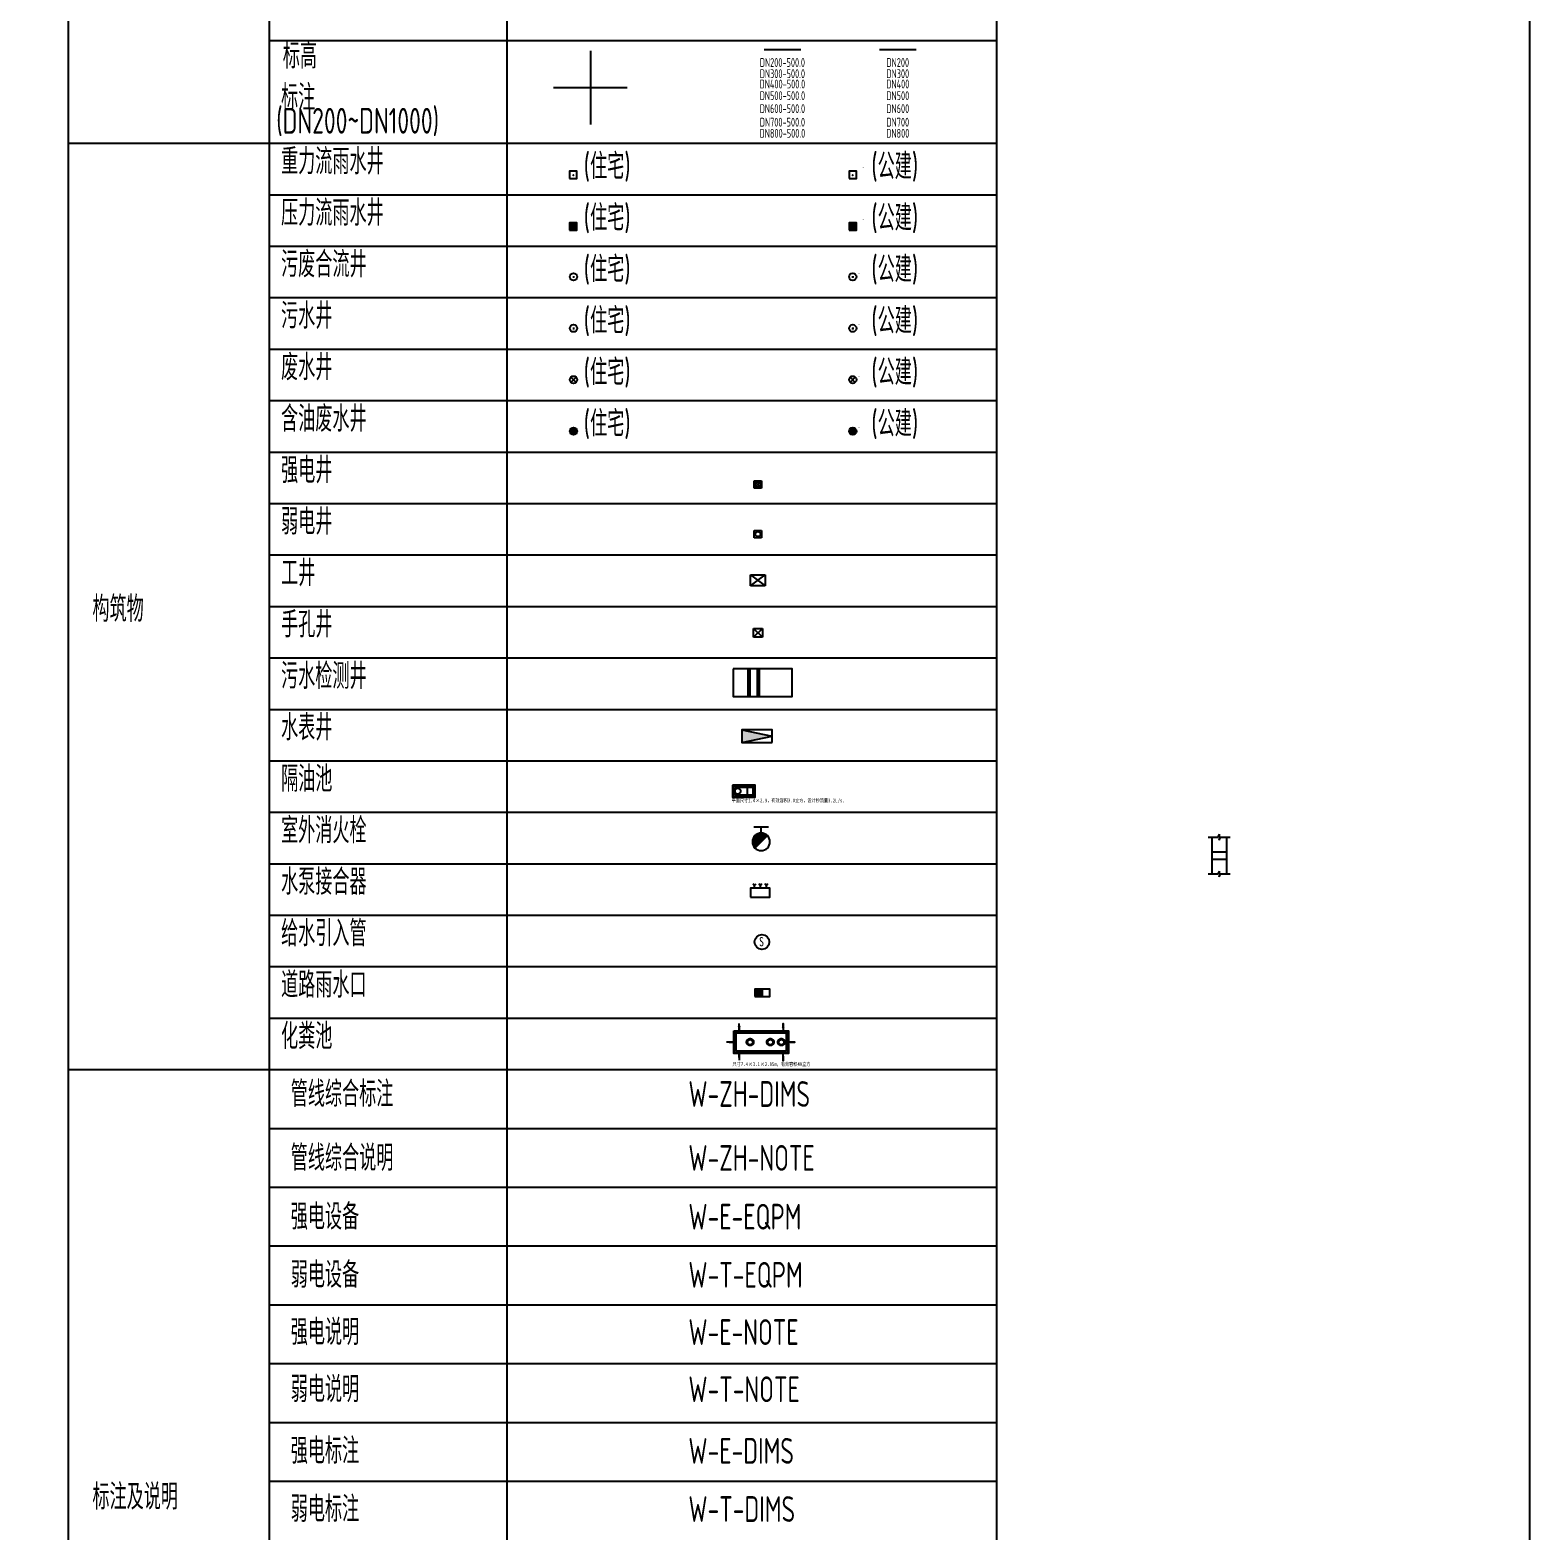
# Model space of a CAD drawing. Extents: x -84241 to 2571207, y -257021 to 1687411.
# Drawn here: x 112832 to 133243, y -16468 to 3950 of the extents above; entities that cross this region are included whole.
import ezdxf
from ezdxf.enums import TextEntityAlignment as Align

# ---------------------------------------------------------------- set-up
doc = ezdxf.new("R2010")
doc.units = 0
doc.header["$LTSCALE"] = 1000
doc.linetypes.add('CONTINOUS', pattern=[0])
doc.linetypes.add('DASH', pattern=[0.35, 0.25, -0.1])
doc.layers.get('0').update_dxf_attribs({"linetype": 'CONTINUOUS'})
doc.layers.get('Defpoints').update_dxf_attribs({"linetype": 'CONTINUOUS'})
for name, color, linetype in [('W-BUSH', 231, 'CONTINUOUS'), ('W-DRAI-EQPM', 50, 'CONTINUOUS'), ('W-DRAI-NOTE', 50, 'CONTINUOUS'), ('W-E-DIMS', 200, 'CONTINUOUS'), ('W-E-EQPM', 30, 'CONTINUOUS'), ('W-E-NOTE', 80, 'CONTINUOUS'), ('W-FRPT-HYDT', 140, 'CONTINUOUS'), ('W-FRPT-HYDT-EQPM', 60, 'CONTINUOUS'), ('W-FRPT-HYDT-PIPE', 1, 'CONTINUOUS'), ('W-gx-EN-note', 7, 'CONTINOUS'), ('W-gx-ET-note', 7, 'CONTINOUS'), ('W-NOTE', 40, 'CONTINUOUS'), ('W-RAIN-EQPM', 60, 'CONTINUOUS'), ('W-T-DIMS', 140, 'CONTINUOUS'), ('W-T-EQPM', 20, 'CONTINUOUS'), ('W-T-NOTE', 130, 'CONTINUOUS'), ('W-WSUP-EQPM', 40, 'CONTINUOUS'), ('W-WSUP-NOTE', 40, 'CONTINUOUS'), ('W-ZH-DIMS', 7, 'CONTINUOUS'), ('W-ZH-NOTE', 10, 'CONTINUOUS')]:
    doc.layers.add(name, color=color, linetype=linetype)
doc.styles.add('TH-STYLE1', font='STFANGSO.TTF', dxfattribs={"width": 0.8})
doc.styles.add('TH-STYLE3', font='tssdeng.shx', dxfattribs={"width": 0.7, "bigfont": 'tssdchn.shx'})
doc.styles.add('W-text', font='STFANGSO.TTF', dxfattribs={"width": 0.8})
doc.dimstyles.new('w-DN200', dxfattribs={"dimtxt": 1.2, "dimasz": 0.5, "dimexe": 0.5, "dimexo": 0.5, "dimgap": 0.05, "dimtad": 1, "dimdec": 1, "dimzin": 0, "dimdsep": 46, "dimtxsty": 'W-text', "dimblk": 'ARCHTICK', "dimcen": 0.09, "dimdle": 0.5, "dimse1": 1, "dimse2": 1, "dimsd1": 1, "dimsd2": 1, "dimclrd": 256, "dimclre": 256, "dimclrt": 256, "dimadec": 0, "dimazin": 0, "dimtfac": 1, "dimtdec": 1, "dimtmove": 2, "dimatfit": 2, "dimfxl": 0.5, "dimtolj": 1, "dimlwd": -1, "dimlwe": -1, "dimarcsym": 0})
doc.dimstyles.new('w-DN300', dxfattribs={"dimtxt": 1.2, "dimasz": 0.5, "dimexe": 0.5, "dimexo": 0.5, "dimgap": 0.05, "dimtad": 1, "dimdec": 1, "dimzin": 0, "dimdsep": 46, "dimtxsty": 'W-text', "dimblk": 'ARCHTICK', "dimcen": 0.09, "dimdle": 0.5, "dimse1": 1, "dimse2": 1, "dimsd1": 1, "dimsd2": 1, "dimclrd": 256, "dimclre": 256, "dimclrt": 256, "dimadec": 0, "dimazin": 0, "dimtfac": 1, "dimtdec": 1, "dimtmove": 2, "dimatfit": 2, "dimfxl": 0.5, "dimtolj": 1, "dimlwd": -1, "dimlwe": -1, "dimarcsym": 0})
doc.dimstyles.new('w-DN400', dxfattribs={"dimtxt": 1.2, "dimasz": 0.5, "dimexe": 0.5, "dimexo": 0.5, "dimgap": 0.05, "dimtad": 1, "dimdec": 1, "dimzin": 0, "dimdsep": 46, "dimtxsty": 'W-text', "dimblk": 'ARCHTICK', "dimcen": 0.09, "dimdle": 0.5, "dimse1": 1, "dimse2": 1, "dimsd1": 1, "dimsd2": 1, "dimclrd": 256, "dimclre": 256, "dimclrt": 256, "dimadec": 0, "dimazin": 0, "dimtfac": 1, "dimtdec": 1, "dimtmove": 2, "dimatfit": 2, "dimfxl": 0.5, "dimtolj": 1, "dimlwd": -1, "dimlwe": -1, "dimarcsym": 0})
doc.dimstyles.new('w-DN500', dxfattribs={"dimtxt": 1.2, "dimasz": 0.5, "dimexe": 0.5, "dimexo": 0.5, "dimgap": 0.05, "dimtad": 1, "dimdec": 1, "dimzin": 0, "dimdsep": 46, "dimtxsty": 'W-text', "dimblk": 'ARCHTICK', "dimcen": 0.09, "dimdle": 0.5, "dimse1": 1, "dimse2": 1, "dimsd1": 1, "dimsd2": 1, "dimclrd": 256, "dimclre": 256, "dimclrt": 256, "dimadec": 0, "dimazin": 0, "dimtfac": 1, "dimtdec": 1, "dimtmove": 2, "dimatfit": 2, "dimfxl": 0.5, "dimtolj": 1, "dimlwd": -1, "dimlwe": -1, "dimarcsym": 0})
doc.dimstyles.new('w-DN600', dxfattribs={"dimtxt": 1.2, "dimasz": 0.5, "dimexe": 0.5, "dimexo": 0.5, "dimgap": 0.05, "dimtad": 1, "dimdec": 1, "dimzin": 0, "dimdsep": 46, "dimtxsty": 'W-text', "dimblk": 'ARCHTICK', "dimcen": 0.09, "dimdle": 0.5, "dimse1": 1, "dimse2": 1, "dimsd1": 1, "dimsd2": 1, "dimclrd": 256, "dimclre": 256, "dimclrt": 256, "dimadec": 0, "dimazin": 0, "dimtfac": 1, "dimtdec": 1, "dimtmove": 2, "dimatfit": 2, "dimfxl": 0.5, "dimtolj": 1, "dimlwd": -1, "dimlwe": -1, "dimarcsym": 0})
doc.dimstyles.new('w-DN700', dxfattribs={"dimtxt": 1.2, "dimasz": 0.5, "dimexe": 0.5, "dimexo": 0.5, "dimgap": 0.05, "dimtad": 1, "dimdec": 1, "dimzin": 0, "dimdsep": 46, "dimtxsty": 'W-text', "dimblk": 'ARCHTICK', "dimcen": 0.09, "dimdle": 0.5, "dimse1": 1, "dimse2": 1, "dimsd1": 1, "dimsd2": 1, "dimclrd": 256, "dimclre": 256, "dimclrt": 256, "dimadec": 0, "dimazin": 0, "dimtfac": 1, "dimtdec": 1, "dimtmove": 2, "dimatfit": 2, "dimfxl": 0.5, "dimtolj": 1, "dimlwd": -1, "dimlwe": -1, "dimarcsym": 0})
doc.dimstyles.new('w-DN800', dxfattribs={"dimtxt": 1.2, "dimasz": 0.5, "dimexe": 0.5, "dimexo": 0.5, "dimgap": 0.05, "dimtad": 1, "dimdec": 1, "dimzin": 0, "dimdsep": 46, "dimtxsty": 'W-text', "dimblk": 'ARCHTICK', "dimcen": 0.09, "dimdle": 0.5, "dimse1": 1, "dimse2": 1, "dimsd1": 1, "dimsd2": 1, "dimclrd": 256, "dimclre": 256, "dimclrt": 256, "dimadec": 0, "dimazin": 0, "dimtfac": 1, "dimtdec": 1, "dimtmove": 2, "dimatfit": 2, "dimfxl": 0.5, "dimtolj": 1, "dimlwd": -1, "dimlwe": -1, "dimarcsym": 0})

# ---------------------------------------------------------------- blocks, each defined once
blk = doc.blocks.new('*U103')
at = {"layer": 'W-DRAI-NOTE'}
for p, q in [((0, 5), (0, 0)), ((-5, 0), (0, 0)), ((0, 0), (5, 0)), ((0, 0), (0, -5))]:
    blk.add_line(p, q, dxfattribs=at)
blk = doc.blocks.new('*D390')
at = {"layer": 'Defpoints', "color": 0, "transparency": 16777216}
for p in [(122820, 3683), (123320, 3683), (123320, 3606)]:
    blk.add_point(p, dxfattribs=at)
at = {"transparency": 16777216, "insert": (123070, 3508), "char_height": 120, "attachment_point": 5, "style": 'TH-STYLE3'}
blk.add_mtext('\\A1;DN200-500.0', dxfattribs=at)
blk = doc.blocks.new('_ArchTick')
at = {"color": 0, "linetype": 'ByBlock', "const_width": 0.4}
blk.add_lwpolyline([(-0.5, -0.5), (0.5, 0.5)], dxfattribs=at)
blk = doc.blocks.new('*D391')
at = {"layer": 'Defpoints', "color": 0, "transparency": 16777216}
for p in [(122820, 3606), (123320, 3606), (123320, 3529)]:
    blk.add_point(p, dxfattribs=at)
at = {"transparency": 16777216, "insert": (123070, 3356), "char_height": 120, "attachment_point": 5, "style": 'TH-STYLE3'}
blk.add_mtext('\\A1;DN300-500.0', dxfattribs=at)
blk = doc.blocks.new('*D392')
at = {"layer": 'Defpoints', "color": 0, "transparency": 16777216}
for p in [(122820, 3529), (123320, 3529), (123320, 3452)]:
    blk.add_point(p, dxfattribs=at)
at = {"transparency": 16777216, "insert": (123070, 3215), "char_height": 120, "attachment_point": 5, "style": 'TH-STYLE3'}
blk.add_mtext('\\A1;DN400-500.0', dxfattribs=at)
blk = doc.blocks.new('*D393')
at = {"layer": 'Defpoints', "color": 0, "transparency": 16777216}
for p in [(122820, 3452), (123320, 3452), (123320, 3375)]:
    blk.add_point(p, dxfattribs=at)
at = {"transparency": 16777216, "insert": (123070, 3057), "char_height": 120, "attachment_point": 5, "style": 'TH-STYLE3'}
blk.add_mtext('\\A1;DN500-500.0', dxfattribs=at)
blk = doc.blocks.new('*D394')
at = {"layer": 'Defpoints', "color": 0, "transparency": 16777216}
for p in [(122820, 3375), (123320, 3375), (123320, 3299)]:
    blk.add_point(p, dxfattribs=at)
at = {"transparency": 16777216, "insert": (123070, 2881), "char_height": 120, "attachment_point": 5, "style": 'TH-STYLE3'}
blk.add_mtext('\\A1;DN600-500.0', dxfattribs=at)
blk = doc.blocks.new('*D395')
at = {"layer": 'Defpoints', "color": 0, "transparency": 16777216}
for p in [(122820, 3299), (123320, 3299), (123320, 3222)]:
    blk.add_point(p, dxfattribs=at)
at = {"transparency": 16777216, "insert": (123070, 2696), "char_height": 120, "attachment_point": 5, "style": 'TH-STYLE3'}
blk.add_mtext('\\A1;DN700-500.0', dxfattribs=at)
blk = doc.blocks.new('*D396')
at = {"layer": 'Defpoints', "color": 0, "transparency": 16777216}
for p in [(122820, 3222), (123320, 3222), (123320, 3145)]:
    blk.add_point(p, dxfattribs=at)
at = {"transparency": 16777216, "insert": (123070, 2545), "char_height": 120, "attachment_point": 5, "style": 'TH-STYLE3'}
blk.add_mtext('\\A1;DN800-500.0', dxfattribs=at)
blk = doc.blocks.new('*U193')
at = {"layer": 'W-NOTE'}
blk.add_lwpolyline([(0, 0), (1074, 0), (1074, 821), (0, 821)], close=True, dxfattribs=at)
blk = doc.blocks.new('总图含油废水井')
h = blk.add_hatch(color=8)
edge = h.paths.add_edge_path()
edge.add_arc((0, 0.01), 0.5, 0, 360)
at = {"layer": 'Defpoints'}
for p, q in [((-0.1, 0), (0.1, 0)), ((0, 0.1), (0, -0.1))]:
    blk.add_line(p, q, dxfattribs=at)
at = {"layer": 'W-DRAI-EQPM'}
blk.add_circle((0, 0.01), 0.5, dxfattribs=at)
blk = doc.blocks.new('总图原有市政消火栓')
at = {"layer": 'W-FRPT-HYDT'}
h = blk.add_hatch(color=256, dxfattribs=at)
edge = h.paths.add_edge_path()
edge.add_ellipse((0, 0), major_axis=(0.849, 0.849), ratio=1, start_angle=360, end_angle=540)
edge.add_line((-0.85, -0.85), (0.85, 0.85))
for p, q in [((1, 2), (-1, 2)), ((0.85, 0.85), (-0.85, -0.85)), ((0.85, 0.85), (-0.85, -0.85)), ((0.85, 0.85), (-0.85, -0.85)), ((0.85, 0.85), (-0.85, -0.85)), ((0.85, 0.85), (-0.85, -0.85)), ((0, 0), (0, 2))]:
    blk.add_line(p, q, dxfattribs=at)
blk.add_ellipse((0, 0), major_axis=(0.849, 0.849), ratio=1, start_param=5.497787, end_param=11.780972, dxfattribs=at)
blk = doc.blocks.new('*U289')
for p, q in [((438, 581), (279, 422)), ((500, 360), (359, 501)), ((500, 360), (641, 501)), ((562, 581), (721, 422)), ((1238, 581), (1079, 422)), ((1300, 360), (1159, 501)), ((1300, 360), (1441, 501)), ((1362, 581), (1521, 422)), ((2038, 581), (1879, 422)), ((2100, 360), (1959, 501)), ((2100, 360), (2241, 501)), ((2162, 581), (2321, 422))]:
    blk.add_line(p, q)
blk.add_lwpolyline([(0, -1250), (2600, -1250), (2600, 0), (0, 0)], close=True)
at = {"layer": 'W-FRPT-HYDT-PIPE'}
for p, q in [((500, 360), (500, 0)), ((1300, 360), (1300, 0)), ((2100, 360), (2100, 0))]:
    blk.add_line(p, q, dxfattribs=at)
blk = doc.blocks.new('*U208')
at = {"layer": 'W-WSUP-NOTE'}
blk.add_circle((0, 0), 1, dxfattribs=at)
at = {"layer": 'W-NOTE', "style": 'TH-STYLE1', "width": 0.8}
blk.add_text('S', height=1.25, dxfattribs=at).set_placement((-0.4, -0.58))
blk = doc.blocks.new('总图道路雨水口')
at = {"layer": 'W-RAIN-EQPM'}
blk.add_hatch(color=256, dxfattribs=at).paths.add_polyline_path([(-1, -1), (0, -1), (0, 0), (-1, 0)])
blk.add_line((0, 0), (0, -1), dxfattribs=at)
blk.add_lwpolyline([(-1, -1), (1, -1), (1, 0), (-1, 0)], close=True, dxfattribs=at)
blk = doc.blocks.new('*U105')
at = {"color": 9, "linetype": 'DASH', "ltscale": 0.2}
blk.add_lwpolyline([(0.3, 1.25), (7.1, 1.25), (7.1, -1.25), (0.3, -1.25)], close=True, dxfattribs=at)
for centre in [(2.2, 0), (4.95, 0), (6.45, 0)]:
    blk.add_circle(centre, 0.48, dxfattribs=at)
at = {"ltscale": 0.5}
for centre in [(2.2, 0), (4.95, 0), (6.45, 0)]:
    blk.add_circle(centre, 0.35, dxfattribs=at)
at = {"layer": 'Defpoints'}
for points in [[(0.7, 2.05), (0.65, 2.15), (0.75, 2.15), (0.7, 2.05), (0.7, 1.55), (0.7, 2.55)], [(6.7, 2.05), (6.75, 1.95), (6.65, 1.95), (6.7, 2.05), (6.7, 2.55), (6.7, 1.55)], [(-0.5, 0), (-0.6, -0.05), (-0.6, 0.05), (-0.5, 0), (0, 0), (-1, 0)], [(7.8, 0), (7.7, -0.05), (7.7, 0.05), (7.8, 0), (8.3, 0), (7.3, 0)], [(0.7, -1.95), (0.65, -2.05), (0.75, -2.05), (0.7, -1.95), (0.7, -1.45), (0.7, -2.45)], [(6.7, -2.05), (6.75, -1.95), (6.65, -1.95), (6.7, -2.05), (6.7, -2.55), (6.7, -1.55)]]:
    blk.add_lwpolyline(points, dxfattribs=at)
blk.add_lwpolyline([(0, 1.55), (7.4, 1.55), (7.4, -1.55), (0, -1.55)], close=True, dxfattribs=at)
at = {"layer": 'W-DRAI-EQPM', "color": 10}
blk.add_lwpolyline([(0.1, 1.45), (7.3, 1.45), (7.3, -1.45), (0.1, -1.45)], close=True, dxfattribs=at)
at = {"layer": 'Defpoints', "style": 'TH-STYLE1', "width": 0.8}
blk.add_text('尺寸7.4×3.1×2.85m，有效容积40立方', height=0.5, dxfattribs=at).set_placement((-0.19, -3), align=Align.MIDDLE_LEFT)
blk = doc.blocks.new('*U107')
at = {"color": 9, "linetype": 'DASH', "ltscale": 0.2}
blk.add_line((1.9, 0.5), (1.9, -0.5), dxfattribs=at)
at = {"color": 1}
blk.add_lwpolyline([(0, 0.7), (0, -0.7), (2.9, -0.7), (2.9, 0.7)], close=True, dxfattribs=at)
at = {"color": 9, "linetype": 'DASH', "ltscale": 0.2}
blk.add_lwpolyline([(0.2, 0.5), (0.2, -0.5), (2.7, -0.5), (2.7, 0.5)], close=True, dxfattribs=at)
blk.add_circle((0.6, 0), 0.4, dxfattribs=at)
at = {"layer": 'Defpoints'}
blk.add_lwpolyline([(-0.1, 0.8), (-0.1, -0.8), (3, -0.8), (3, 0.8)], close=True, dxfattribs=at)
at = {"layer": 'Defpoints', "style": 'TH-STYLE1', "width": 0.8}
blk.add_text('平面尺寸1.4×2.9，有效容积3.0立方，设计秒流量3.2L/s.', height=0.5, dxfattribs=at).set_placement((-0.21, -1.26), align=Align.MIDDLE_LEFT)
blk = doc.blocks.new('总图污水井')
at = {"layer": 'Defpoints'}
for p, q in [((-0.1, 0), (0.1, 0)), ((0, 0.1), (0, -0.1))]:
    blk.add_line(p, q, dxfattribs=at)
at = {"layer": 'W-DRAI-EQPM'}
blk.add_circle((0, 0.01), 0.5, dxfattribs=at)
blk = doc.blocks.new('总图重力流雨水井')
at = {"layer": 'Defpoints'}
for p, q in [((-0.07, -0.07), (0.07, 0.07)), ((-0.07, 0.07), (0.07, -0.07))]:
    blk.add_line(p, q, dxfattribs=at)
at = {"layer": 'W-RAIN-EQPM'}
blk.add_lwpolyline([(-0.5, -0.5), (0.5, -0.5), (0.5, 0.5), (-0.5, 0.5)], close=True, dxfattribs=at)
blk = doc.blocks.new('*U201')
at = {"layer": 'Defpoints'}
for p, q in [((-0.07, -0.07), (0.07, 0.07)), ((-0.07, 0.07), (0.07, -0.07))]:
    blk.add_line(p, q, dxfattribs=at)
at = {"layer": 'W-RAIN-EQPM'}
blk.add_lwpolyline([(-0.5, -0.5), (0.5, -0.5), (0.5, 0.5), (-0.5, 0.5)], close=True, dxfattribs=at)
blk = doc.blocks.new('总体重力流雨水井')
at = {"layer": 'W-RAIN-EQPM', "xscale": 100, "yscale": 100, "zscale": 100}
blk.add_blockref('*U201', (0, 0), dxfattribs=at)
at = {"layer": 'Defpoints', "style": 'TH-STYLE1', "width": 0.7}
blk.add_attdef('-', (79, 28), '', height=50, dxfattribs=at)
blk = doc.blocks.new('*U199')
h = blk.add_hatch(color=8)
h.paths.add_polyline_path([(-50, -50), (50, -50), (50, 50), (-50, 50)])
edge = h.paths.add_edge_path(flags=16)
edge.add_line((-7, -7), (7, 7))
at = {"layer": 'W-RAIN-EQPM', "xscale": 100, "yscale": 100, "zscale": 100}
blk.add_blockref('*U201', (0, 0), dxfattribs=at)
at = {"layer": 'Defpoints', "style": 'TH-STYLE1', "width": 0.7}
blk.add_attdef('-', (79, 28), '', height=50, dxfattribs=at)
blk = doc.blocks.new('总图压力流雨水井')
blk.add_hatch(color=8).paths.add_polyline_path([(-0.5, -0.5), (0.5, -0.5), (0.5, 0.5), (-0.5, 0.5)])
at = {"layer": 'Defpoints'}
for p, q in [((-0.07, -0.07), (0.07, 0.07)), ((-0.07, 0.07), (0.07, -0.07))]:
    blk.add_line(p, q, dxfattribs=at)
at = {"layer": 'W-RAIN-EQPM'}
blk.add_lwpolyline([(-0.5, -0.5), (0.5, -0.5), (0.5, 0.5), (-0.5, 0.5)], close=True, dxfattribs=at)
blk = doc.blocks.new('总图污废合流井')
at = {"layer": 'Defpoints'}
for p, q in [((-0.1, 0), (0.1, 0)), ((0, 0.1), (0, -0.1))]:
    blk.add_line(p, q, dxfattribs=at)
at = {"layer": 'W-DRAI-EQPM'}
blk.add_circle((0, 0.01), 0.5, dxfattribs=at)
blk = doc.blocks.new('总图废水井')
at = {"layer": 'Defpoints'}
for p, q in [((-0.1, 0), (0.1, 0)), ((0, 0.1), (0, -0.1))]:
    blk.add_line(p, q, dxfattribs=at)
at = {"layer": 'W-DRAI-EQPM'}
for p, q in [((-0.36, 0.36), (0.35, -0.35)), ((0.35, 0.35), (-0.35, -0.35))]:
    blk.add_line(p, q, dxfattribs=at)
blk.add_circle((0, 0.01), 0.5, dxfattribs=at)
blk = doc.blocks.new('总体含油废水井')
h = blk.add_hatch(color=8)
edge = h.paths.add_edge_path()
edge.add_arc((0, 1), 50, 0, 360)
edge = h.paths.add_edge_path(flags=16)
edge.add_line((-10, 0), (10, 0))
edge = h.paths.add_edge_path(flags=16)
edge.add_line((0, 10), (0, -10))
at = {"layer": 'W-DRAI-EQPM', "xscale": 100, "yscale": 100, "zscale": 100}
blk.add_blockref('总图污水井', (0, 0), dxfattribs=at)
at = {"layer": 'Defpoints', "style": 'TH-STYLE1', "width": 0.7}
blk.add_attdef('1', (72, 32), '', height=50, dxfattribs=at)
blk = doc.blocks.new('总体污废合流井')
at = {"layer": 'W-DRAI-EQPM', "xscale": 100, "yscale": 100, "zscale": 100}
blk.add_blockref('总图污水井', (0, 0), dxfattribs=at)
at = {"layer": 'Defpoints', "style": 'TH-STYLE1', "width": 0.7}
blk.add_attdef('-', (72, 32), '', height=50, dxfattribs=at)
blk = doc.blocks.new('总体污水井')
at = {"layer": 'W-DRAI-EQPM', "xscale": 100, "yscale": 100, "zscale": 100}
blk.add_blockref('总图污水井', (0, 0), dxfattribs=at)
at = {"layer": 'Defpoints', "style": 'TH-STYLE1', "width": 0.7}
blk.add_attdef('1', (72, 32), '', height=50, dxfattribs=at)
blk = doc.blocks.new('总体废水井')
at = {"layer": 'W-DRAI-EQPM'}
for p, q in [((35, -35), (-35, 35)), ((-35, -35), (35, 35))]:
    blk.add_line(p, q, dxfattribs=at)
at = {"layer": 'W-DRAI-EQPM', "xscale": 100, "yscale": 100, "zscale": 100}
blk.add_blockref('总图污水井', (0, 0), dxfattribs=at)
at = {"layer": 'Defpoints', "style": 'TH-STYLE1', "width": 0.7}
blk.add_attdef('1', (72, 31), '', height=50, dxfattribs=at)
blk = doc.blocks.new('*U196')
for p, q in [((-0.5, -0.5), (0.5, 0.5)), ((-0.5, 0.5), (0.5, -0.5)), ((-0.5, 0.5), (0.5, 0.5)), ((-0.5, -0.5), (-0.5, 0.5)), ((0.5, 0.5), (0.5, -0.5)), ((0.5, -0.5), (-0.5, -0.5))]:
    blk.add_line(p, q)
blk.add_circle((0, 0), 0.35)
blk = doc.blocks.new('弱电井')
for p, q in [((-0.5, 0.5), (0.5, 0.5)), ((-0.5, -0.5), (-0.5, 0.5)), ((0.5, 0.5), (0.5, -0.5)), ((0.5, -0.5), (-0.5, -0.5))]:
    blk.add_line(p, q)
blk.add_circle((0, 0), 0.35)
blk = doc.blocks.new('工井')
for p, q in [((-1735, -66036), (-1535, -65886)), ((-1735, -65886), (-1535, -66036)), ((-1735, -65886), (-1535, -65886)), ((-1735, -66036), (-1735, -65886)), ((-1535, -65886), (-1535, -66036)), ((-1535, -66036), (-1735, -66036))]:
    blk.add_line(p, q)
blk = doc.blocks.new('手孔井')
for p, q in [((-1685, -66736), (-1565, -66616)), ((-1685, -66616), (-1565, -66736)), ((-1685, -66616), (-1565, -66616)), ((-1685, -66736), (-1685, -66616)), ((-1565, -66736), (-1685, -66736)), ((-1565, -66616), (-1565, -66736))]:
    blk.add_line(p, q)
blk = doc.blocks.new('水表井')
blk.add_hatch(color=256).paths.add_polyline_path([(0, 85), (0, -85), (410, 0)])
for p in [(0, 85), (0, -85)]:
    blk.add_line(p, (410, 0))
blk.add_lwpolyline([(410, -85), (410, 85), (0, 85), (0, -85)], close=True)
blk = doc.blocks.new('*D397')
at = {"layer": 'Defpoints', "color": 0, "transparency": 16777216}
for p in [(124390, 3683), (124890, 3683), (124890, 3606)]:
    blk.add_point(p, dxfattribs=at)
at = {"transparency": 16777216, "insert": (124640, 3508), "char_height": 120, "attachment_point": 5, "style": 'TH-STYLE3'}
blk.add_mtext('\\A1;DN200', dxfattribs=at)
blk = doc.blocks.new('*D398')
at = {"layer": 'Defpoints', "color": 0, "transparency": 16777216}
for p in [(124390, 3606), (124890, 3606), (124890, 3529)]:
    blk.add_point(p, dxfattribs=at)
at = {"transparency": 16777216, "insert": (124640, 3356), "char_height": 120, "attachment_point": 5, "style": 'TH-STYLE3'}
blk.add_mtext('\\A1;DN300', dxfattribs=at)
blk = doc.blocks.new('*D399')
at = {"layer": 'Defpoints', "color": 0, "transparency": 16777216}
for p in [(124390, 3529), (124890, 3529), (124890, 3452)]:
    blk.add_point(p, dxfattribs=at)
at = {"transparency": 16777216, "insert": (124640, 3216), "char_height": 120, "attachment_point": 5, "style": 'TH-STYLE3'}
blk.add_mtext('\\A1;DN400', dxfattribs=at)
blk = doc.blocks.new('*D400')
at = {"layer": 'Defpoints', "color": 0, "transparency": 16777216}
for p in [(124390, 3452), (124890, 3452), (124890, 3375)]:
    blk.add_point(p, dxfattribs=at)
at = {"transparency": 16777216, "insert": (124640, 3057), "char_height": 120, "attachment_point": 5, "style": 'TH-STYLE3'}
blk.add_mtext('\\A1;DN500', dxfattribs=at)
blk = doc.blocks.new('*D401')
at = {"layer": 'Defpoints', "color": 0, "transparency": 16777216}
for p in [(124390, 3375), (124890, 3375), (124890, 3299)]:
    blk.add_point(p, dxfattribs=at)
at = {"transparency": 16777216, "insert": (124640, 2881), "char_height": 120, "attachment_point": 5, "style": 'TH-STYLE3'}
blk.add_mtext('\\A1;DN600', dxfattribs=at)
blk = doc.blocks.new('*D402')
at = {"layer": 'Defpoints', "color": 0, "transparency": 16777216}
for p in [(124390, 3299), (124890, 3299), (124890, 3222)]:
    blk.add_point(p, dxfattribs=at)
at = {"transparency": 16777216, "insert": (124640, 2696), "char_height": 120, "attachment_point": 5, "style": 'TH-STYLE3'}
blk.add_mtext('\\A1;DN700', dxfattribs=at)
blk = doc.blocks.new('*D403')
at = {"layer": 'Defpoints', "color": 0, "transparency": 16777216}
for p in [(124390, 3222), (124890, 3222), (124890, 3145)]:
    blk.add_point(p, dxfattribs=at)
at = {"transparency": 16777216, "insert": (124640, 2545), "char_height": 120, "attachment_point": 5, "style": 'TH-STYLE3'}
blk.add_mtext('\\A1;DN800', dxfattribs=at)
blk = doc.blocks.new('*U301')
at = {"layer": 'W-DRAI-EQPM'}
for p, q in [((400, 750), (400, 0)), ((450, 750), (450, 0)), ((650, 750), (650, 0)), ((700, 750), (700, 0))]:
    blk.add_line(p, q, dxfattribs=at)
blk.add_lwpolyline([(0, 750), (0, 0), (1600, 0), (1600, 750)], close=True, dxfattribs=at)
blk = doc.blocks.new('*U506')
for p, q in [((-50, 250), (0, 250)), ((0, 250), (0, -249)), ((0, 250), (81, 250)), ((100, 290), (81, 250)), ((100, 290), (100, 210)), ((100, 210), (119, 250)), ((119, 250), (200, 250)), ((200, 250), (200, -250)), ((200, 250), (250, 250)), ((0, 50), (200, 50)), ((0, -50), (200, -50)), ((-50, -250), (0, -250)), ((0, -250), (81, -250)), ((100, -210), (81, -250)), ((100, -210), (100, -290)), ((100, -290), (119, -250)), ((119, -250), (200, -250)), ((200, -250), (250, -250))]:
    blk.add_line(p, q)

msp = doc.modelspace()

# ---------------------------------------------------------------- linework, layer by layer
for p, q in [((113350.3403, 17109.1701), (113350.3403, -22990.8299)), ((116085.6505, 17109.1701), (116085.6505, -10190.8299)), ((119320.9606, 17109.1701), (119320.9606, -10190.8299)), ((125984.3063, 17109.1701), (125984.3063, -10190.8299)), ((116085.6505, 3809.1701), (125984.3063, 3809.1701)), ((122820.4442, 3682.924), (123320.4442, 3682.924)), ((124389.9796, 3682.924), (124889.9796, 3682.924)), ((113350.3403, 2409.1701), (125984.3063, 2409.1701)), ((116375.5646, 2409.1701), (125984.3063, 2409.1701)), ((116085.6505, 1709.1701), (125984.3063, 1709.1701)), ((116085.6505, 1009.1701), (125984.3063, 1009.1701)), ((116085.6505, 309.1701), (125984.3063, 309.1701)), ((116085.6505, -390.8299), (125984.3063, -390.8299)), ((116085.6505, -1090.8299), (125984.3063, -1090.8299)), ((116085.6505, -1790.8299), (125984.3063, -1790.8299)), ((116085.6505, -2490.8299), (125984.3063, -2490.8299)), ((116085.6505, -3190.8299), (125984.3063, -3190.8299)), ((116085.6505, -3890.8299), (125984.3063, -3890.8299)), ((116085.6505, -4590.8299), (125984.3063, -4590.8299)), ((116085.6505, -5290.8299), (125984.3063, -5290.8299)), ((116085.6505, -5990.8299), (125984.3063, -5990.8299)), ((116085.6505, -6690.8299), (125984.3063, -6690.8299)), ((116085.6505, -7390.8299), (125984.3063, -7390.8299)), ((116085.6505, -8090.8299), (125984.3063, -8090.8299)), ((116085.6505, -8790.8299), (125984.3063, -8790.8299)), ((116085.6505, -9490.8299), (125984.3063, -9490.8299)), ((113350.3403, -10190.8299), (125984.3063, -10190.8299)), ((116085.6505, -10190.8299), (116085.6505, -22990.8299)), ((119320.9606, -10190.8299), (119320.9606, -22990.8299)), ((125984.3063, -10190.8299), (125984.3063, -22990.8299)), ((116085.6505, -10990.8299), (125984.3063, -10990.8299)), ((116085.6505, -11790.8299), (125984.3063, -11790.8299)), ((116085.6505, -12590.8299), (125984.3063, -12590.8299)), ((116085.6505, -13390.8299), (125984.3063, -13390.8299)), ((116085.6505, -14190.8299), (125984.3063, -14190.8299)), ((116085.6505, -14990.8299), (125984.3063, -14990.8299)), ((116085.6505, -15790.8299), (125984.3063, -15790.8299))]:
    msp.add_line(p, q)

# ---------------------------------------------------------------- block references
at = {"xscale": 100, "yscale": 100, "zscale": 100}
msp.add_blockref('*U105', (122410.8217, -9817.4468), dxfattribs=at)
at = {"layer": 'W-BUSH'}
msp.add_blockref('*U506', (128913.4723, -7280.5448, 0), dxfattribs=at)
at = {"layer": 'W-DRAI-EQPM', "xscale": 100, "yscale": 100, "zscale": 100}
for name, p in [('总图污废合流井', (120227.9432, 591.5453)), ('总图污水井', (120227.9432, -108.4547)), ('总图废水井', (120227.9432, -807.9403)), ('总图含油废水井', (120227.9432, -1508.4547)), ('*U107', (122400.6266, -6403.9123))]:
    msp.add_blockref(name, p, dxfattribs=at)
at = {"layer": 'W-DRAI-EQPM'}
for name, p, values in [('总体污废合流井', (124026.93, 591.3226), {'-': '-'}), ('总体污水井', (124026.93, -108.4547), {'1': '-'}), ('总体废水井', (124026.93, -807.9403), {'1': '-'}), ('总体含油废水井', (124026.9213, -1508.9813), {'1': '-'})]:
    msp.add_blockref(name, p, dxfattribs=at).add_auto_attribs(values)
at = {"layer": 'W-DRAI-NOTE', "xscale": 100, "yscale": 100, "zscale": 100}
msp.add_blockref('*U103', (120457.2052, 3166.6725), dxfattribs=at)
at = {"layer": 'W-FRPT-HYDT', "xscale": 100, "yscale": 100, "zscale": 100}
for name, p in [('总图原有市政消火栓', (122781.0759, -7093.1637)), ('*U208', (122791.2578, -8455.4827))]:
    msp.add_blockref(name, p, dxfattribs=at)
at = {"layer": 'W-FRPT-HYDT-EQPM', "xscale": 0.1000000000931323, "yscale": 0.1000000000931323, "zscale": 0.1000000000931323}
msp.add_blockref('*U289', (122637.6447, -7721.1913), dxfattribs=at)
at = {"layer": 'W-gx-EN-note', "xscale": 100, "yscale": 100, "zscale": 100}
msp.add_blockref('弱电井', (122736.8049, -2906.7971), dxfattribs=at)
at = {"layer": 'W-gx-ET-note', "xscale": 100, "yscale": 100, "zscale": 100}
msp.add_blockref('*U196', (122736.8049, -2231.8344), dxfattribs=at)
at = {"layer": 'W-gx-ET-note'}
for name, p in [('工井', (124372.1451, 62426.1809)), ('手孔井', (124362.1451, 62426.9553))]:
    msp.add_blockref(name, p, dxfattribs=at)
at = {"layer": 'W-NOTE'}
for name, p, xscale, yscale, zscale in [('*U193', (25842.8928, -57205.0415), 100, 100, 100), ('*U301', (122401.887, -5116.6392), 0.5, 0.5, 0.5)]:
    msp.add_blockref(name, p, dxfattribs=dict(at, xscale=xscale, yscale=yscale, zscale=zscale))
at = {"layer": 'W-RAIN-EQPM'}
ref = msp.add_blockref('总体重力流雨水井', (124026.9126, 1977.9875), dxfattribs=at)
ref.add_attrib('-', '-', (124155.702, 2055.7608), dxfattribs={"layer": 'Defpoints', "height": 50, "style": 'TH-STYLE1', "width": 0.7})
at = {"layer": 'W-RAIN-EQPM', "xscale": 100, "yscale": 100, "zscale": 100}
for name, p in [('总图重力流雨水井', (120224.3556, 1977.9875)), ('总图压力流雨水井', (120224.3556, 1277.9875)), ('总图道路雨水口', (122796.7498, -9098.289))]:
    msp.add_blockref(name, p, dxfattribs=at)
at = {"layer": 'W-RAIN-EQPM'}
ref = msp.add_blockref('*U199', (124026.9126, 1277.9875), dxfattribs=at)
ref.add_attrib('-', '-', (124155.702, 1355.7608), dxfattribs={"layer": 'Defpoints', "height": 50, "style": 'TH-STYLE1', "width": 0.7})
at = {"layer": 'W-WSUP-EQPM'}
msp.add_blockref('水表井', (122518.4882, -5655.3992), dxfattribs=at)

# ---------------------------------------------------------------- texts
at = {"layer": 'W-E-DIMS', "style": 'TH-STYLE3', "width": 0.7}
for s, p in [('强电标注', (116379.773, -15552.841)), ('W-E-DIMS', (121790.8747, -15552.841))]:
    msp.add_text(s, height=350, dxfattribs=at).set_placement(p)
at = {"layer": 'W-E-EQPM', "style": 'TH-STYLE3', "width": 0.7}
for s, p in [('强电设备', (116379.773, -12367.2849)), ('W-E-EQPM', (121790.8747, -12367.2849))]:
    msp.add_text(s, height=350, dxfattribs=at).set_placement(p)
at = {"layer": 'W-E-NOTE', "style": 'TH-STYLE3', "width": 0.7}
for s, p in [('强电说明', (116379.773, -13937.1698)), ('W-E-NOTE', (121790.8747, -13937.1698))]:
    msp.add_text(s, height=350, dxfattribs=at).set_placement(p)
at = {"layer": 'W-NOTE', "style": 'TH-STYLE3', "width": 0.7}
for s, p in [('标高', (116271.9827, 3425.5148)), ('标注', (116248.0843, 2857.2556)), ('(DN200~DN1000)', (116182.1389, 2540.5699)), ('重力流雨水井', (116248.0843, 1987.1492)), ('(住宅)', (120365.4155, 1920.9536)), ('(公建)', (124279.043, 1920.9536)), ('压力流雨水井', (116248.0843, 1287.1492)), ('(住宅)', (120365.4155, 1220.9536)), ('(公建)', (124279.043, 1220.9536)), ('污废合流井', (116248.0843, 587.1492)), ('(住宅)', (120365.4155, 520.9536)), ('(公建)', (124279.043, 520.9536)), ('污水井', (116248.0843, -112.8508)), ('(住宅)', (120365.4155, -179.0464)), ('(公建)', (124279.043, -179.0464)), ('废水井', (116248.0843, -812.8508)), ('(住宅)', (120365.4155, -879.0464)), ('(公建)', (124279.043, -879.0464)), ('含油废水井', (116248.0843, -1512.8508)), ('(住宅)', (120365.4155, -1579.0464)), ('(公建)', (124279.043, -1579.0464)), ('强电井', (116248.0843, -2212.8508)), ('弱电井', (116248.0843, -2912.8508)), ('工井', (116248.0843, -3612.8508)), ('构筑物', (113681.4584, -4100.6712)), ('手孔井', (116248.0843, -4312.8508)), ('污水检测井', (116248.0843, -5012.8508)), ('水表井', (116248.0843, -5712.8508)), ('隔油池', (116248.0843, -6412.8508)), ('室外消火栓', (116248.0843, -7112.8508)), ('水泵接合器', (116248.0843, -7812.8508)), ('给水引入管', (116248.0843, -8512.8508)), ('道路雨水口', (116248.0843, -9212.8508)), ('化粪池', (116248.0843, -9912.8508)), ('标注及说明', (113681.4584, -16176.5588))]:
    msp.add_text(s, height=350, dxfattribs=at).set_placement(p)
at = {"layer": 'W-T-DIMS', "style": 'TH-STYLE3', "width": 0.7}
for s, p in [('弱电标注', (116379.773, -16343.7549)), ('W-T-DIMS', (121790.8747, -16343.7549))]:
    msp.add_text(s, height=350, dxfattribs=at).set_placement(p)
at = {"layer": 'W-T-EQPM', "style": 'TH-STYLE3', "width": 0.7}
for s, p in [('弱电设备', (116379.773, -13158.2518)), ('W-T-EQPM', (121790.8747, -13158.2518))]:
    msp.add_text(s, height=350, dxfattribs=at).set_placement(p)
at = {"layer": 'W-T-NOTE', "style": 'TH-STYLE3', "width": 0.7}
for s, p in [('弱电说明', (116379.773, -14715.0275)), ('W-T-NOTE', (121790.8747, -14715.0275))]:
    msp.add_text(s, height=350, dxfattribs=at).set_placement(p)
at = {"layer": 'W-ZH-DIMS', "style": 'TH-STYLE3', "width": 0.7}
for s, p in [('管线综合标注', (116379.773, -10697.9673)), ('W-ZH-DIMS', (121790.8747, -10697.9673))]:
    msp.add_text(s, height=350, dxfattribs=at).set_placement(p)
at = {"layer": 'W-ZH-NOTE', "style": 'TH-STYLE3', "width": 0.7}
for s, p in [('管线综合说明', (116379.773, -11567.8409)), ('W-ZH-NOTE', (121790.8747, -11567.8409))]:
    msp.add_text(s, height=350, dxfattribs=at).set_placement(p)

# ---------------------------------------------------------------- dimensions: what is measured, and where the dimension line sits
for base, p1, p2, dimstyle, override, picture, middle in [((123320.4442, 3606.0443), (122820.4442, 3682.924), (123320.4442, 3682.924), 'w-DN200', {"dimscale": 100, "dimpost": 'DN200-<>', "dimtxsty": 'TH-STYLE3'}, '*D390', (123070.4442, 3507.8419)), ((123320.4442, 3529.1646), (122820.4442, 3606.0443), (123320.4442, 3606.0443), 'w-DN300', {"dimscale": 100, "dimpost": 'DN300-<>', "dimtxsty": 'TH-STYLE3'}, '*D391', (123070.4442, 3355.5307)), ((123320.4442, 3375.4053), (122820.4442, 3452.285), (123320.4442, 3452.285), 'w-DN500', {"dimscale": 100, "dimpost": 'DN500-<>', "dimtxsty": 'TH-STYLE3'}, '*D393', (123070.4442, 3056.662)), ((123320.4442, 3298.5256), (122820.4442, 3375.4053), (123320.4442, 3375.4053), 'w-DN600', {"dimscale": 100, "dimpost": 'DN600-<>', "dimtxsty": 'TH-STYLE3'}, '*D394', (123070.4442, 2881.0058)), ((123320.4442, 3221.6459), (122820.4442, 3298.5256), (123320.4442, 3298.5256), 'w-DN700', {"dimscale": 100, "dimpost": 'DN700-<>', "dimtxsty": 'TH-STYLE3'}, '*D395', (123070.4442, 2695.8146)), ((123320.4442, 3144.7663), (122820.4442, 3221.6459), (123320.4442, 3221.6459), 'w-DN800', {"dimscale": 100, "dimpost": 'DN800-<>', "dimtxsty": 'TH-STYLE3'}, '*D396', (123070.4442, 2544.8605))]:
    dim = msp.add_linear_dim(base=base, p1=p1, p2=p2, dimstyle=dimstyle, override=override)
    dim.commit()
    dim.dimension.update_dxf_attribs({"geometry": picture, "text_midpoint": middle, "dimtype": 160})
for base, p1, p2, text, dimstyle, override, picture, middle in [((124889.9796, 3606.0443), (124389.9796, 3682.924), (124889.9796, 3682.924), 'DN200', 'w-DN200', {"dimscale": 100, "dimpost": 'DN200-<>', "dimtxsty": 'TH-STYLE3'}, '*D397', (124639.9796, 3507.8419)), ((124889.9796, 3529.1646), (124389.9796, 3606.0443), (124889.9796, 3606.0443), 'DN300', 'w-DN300', {"dimscale": 100, "dimpost": 'DN300-<>', "dimtxsty": 'TH-STYLE3'}, '*D398', (124639.9796, 3355.5307)), ((124889.9796, 3452.285), (124389.9796, 3529.1646), (124889.9796, 3529.1646), 'DN400', 'w-DN400', {"dimscale": 100, "dimpost": 'DN400-<>', "dimtxsty": 'TH-STYLE3'}, '*D399', (124639.9796, 3215.8258)), ((124889.9796, 3375.4053), (124389.9796, 3452.285), (124889.9796, 3452.285), 'DN500', 'w-DN500', {"dimscale": 100, "dimpost": 'DN500-<>', "dimtxsty": 'TH-STYLE3'}, '*D400', (124639.9796, 3056.662)), ((124889.9796, 3298.5256), (124389.9796, 3375.4053), (124889.9796, 3375.4053), 'DN600', 'w-DN600', {"dimscale": 100, "dimpost": 'DN600-<>', "dimtxsty": 'TH-STYLE3'}, '*D401', (124639.9796, 2881.0058)), ((124889.9796, 3221.6459), (124389.9796, 3298.5256), (124889.9796, 3298.5256), 'DN700', 'w-DN700', {"dimscale": 100, "dimpost": 'DN700-<>', "dimtxsty": 'TH-STYLE3'}, '*D402', (124639.9796, 2695.8146)), ((124889.9796, 3144.7663), (124389.9796, 3221.6459), (124889.9796, 3221.6459), 'DN800', 'w-DN800', {"dimscale": 100, "dimpost": 'DN800-<>', "dimtxsty": 'TH-STYLE3'}, '*D403', (124639.9796, 2544.8605))]:
    dim = msp.add_linear_dim(base=base, p1=p1, p2=p2, text=text, dimstyle=dimstyle, override=override)
    dim.commit()
    dim.dimension.update_dxf_attribs({"geometry": picture, "text_midpoint": middle, "dimtype": 160})
dim = msp.add_linear_dim(base=(123320.4442, 3452.285), p1=(122820.4442, 3529.1646), p2=(123320.4442, 3529.1646), dimstyle='w-DN400', override={"dimscale": 100, "dimpost": 'DN400-<>', "dimtxsty": 'TH-STYLE3'})
dim.commit()
dim.dimension.update_dxf_attribs({"geometry": '*D392', "text_midpoint": (123070.4442, 3214.785)})

doc.saveas('drawing.dxf')
